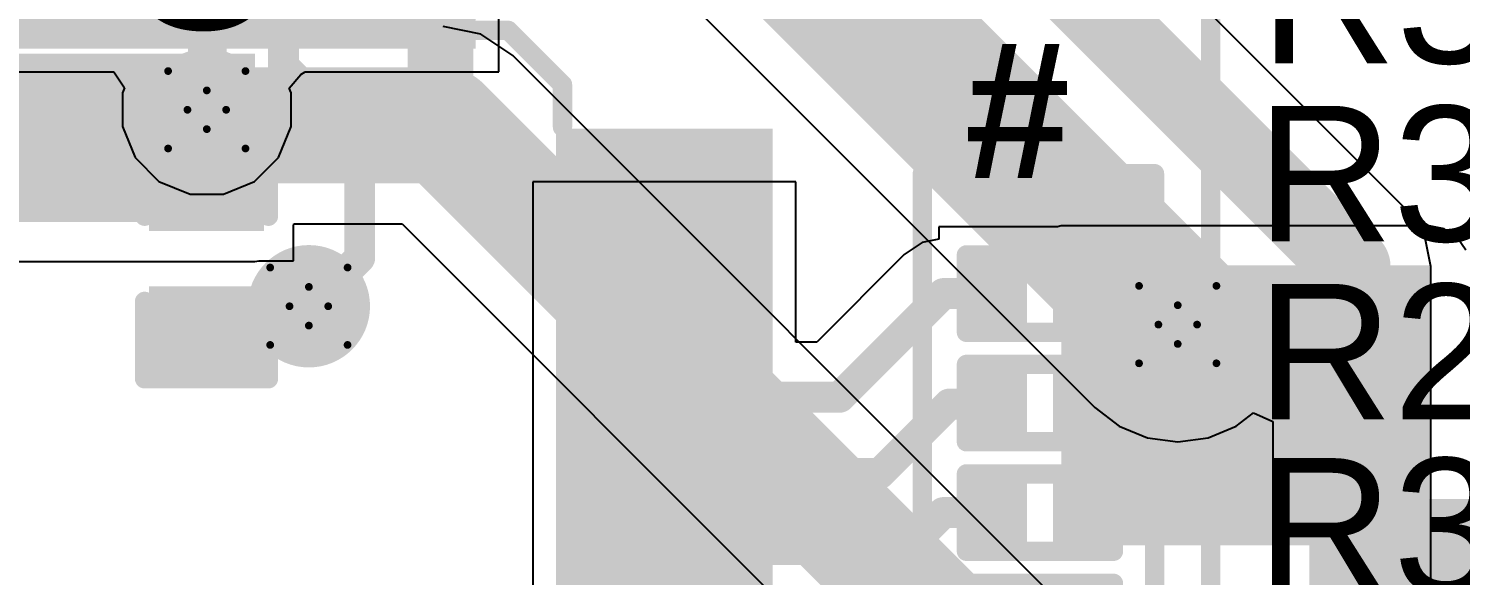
# Model space of a CAD drawing. Header units: inches. Extents: x -0.8 to 12, y -0.1 to 3.7.
# Drawn here: x 0.347 to 0.717, y 0.5672 to 0.7085 of the extents above; entities that cross this region are included whole.
import ezdxf

# ---------------------------------------------------------------- set-up
doc = ezdxf.new("R2010")
doc.units = ezdxf.units.IN
doc.header["$MEASUREMENT"] = 0
for name, color, linetype in [('Bottom Layer', 5, 'Continuous'), ('Bottom Overlay', 54, 'Continuous'), ('Bottom Paste', 16, 'Continuous'), ('Bottom Solder', 6, 'Continuous'), ('Drill Drawing', 1, 'Continuous'), ('Top Layer', 1, 'Continuous'), ('Top Overlay', 2, 'Continuous'), ('Top Paste', 8, 'Continuous'), ('Top Solder', 216, 'Continuous'), ('Via Holes', 16, 'Continuous')]:
    doc.layers.add(name, color=color, linetype=linetype)
doc.styles.add('Arial', font='', dxfattribs={"height": 0.2})
doc.styles.add('Arial_Bold', font='', dxfattribs={"height": 0.2})
doc.styles.get('Arial').set_extended_font_data('Arial')
doc.styles.get('Arial_Bold').set_extended_font_data('Arial', bold=True)

# ---------------------------------------------------------------- blocks, each defined once
blk = doc.blocks.new('48_LQFP__7X7___9')
at = {"layer": 'Top Layer'}
for points in [[(-0.10197, 0.19134), (-0.10197, 0.14331), (-0.11457, 0.14331), (-0.11457, 0.19134)], [(-0.08228, 0.19134), (-0.08228, 0.14331), (-0.09488, 0.14331), (-0.09488, 0.19134)], [(-0.0626, 0.19134), (-0.0626, 0.14331), (-0.0752, 0.14331), (-0.0752, 0.19134)], [(-0.04291, 0.19134), (-0.04291, 0.14331), (-0.05551, 0.14331), (-0.05551, 0.19134)], [(-0.02323, 0.19134), (-0.02323, 0.14331), (-0.03583, 0.14331), (-0.03583, 0.19134)], [(-0.00354, 0.19134), (-0.00354, 0.14331), (-0.01614, 0.14331), (-0.01614, 0.19134)], [(-0.14331, 0.11457), (-0.14331, 0.10197), (-0.19134, 0.10197), (-0.19134, 0.11457)], [(-0.14331, 0.09488), (-0.14331, 0.08228), (-0.19134, 0.08228), (-0.19134, 0.09488)], [(-0.14331, 0.0752), (-0.14331, 0.0626), (-0.19134, 0.0626), (-0.19134, 0.0752)], [(-0.14331, 0.05551), (-0.14331, 0.04291), (-0.19134, 0.04291), (-0.19134, 0.05551)], [(-0.14331, 0.03583), (-0.14331, 0.02323), (-0.19134, 0.02323), (-0.19134, 0.03583)], [(-0.14331, 0.01614), (-0.14331, 0.00354), (-0.19134, 0.00354), (-0.19134, 0.01614)]]:
    blk.add_hatch(color=1, dxfattribs=at).paths.add_polyline_path(points)
at = {"layer": 'Top Overlay'}
blk.add_hatch(color=2, dxfattribs=at).paths.add_polyline_path([(-0.14, 0.10099), (-0.131, 0.10099), (-0.131, 0.11799), (-0.14, 0.11799)])
at = {"layer": 'Top Paste'}
for points in [[(-0.10197, 0.19134), (-0.10197, 0.14331), (-0.11457, 0.14331), (-0.11457, 0.19134)], [(-0.08228, 0.19134), (-0.08228, 0.14331), (-0.09488, 0.14331), (-0.09488, 0.19134)], [(-0.0626, 0.19134), (-0.0626, 0.14331), (-0.0752, 0.14331), (-0.0752, 0.19134)], [(-0.04291, 0.19134), (-0.04291, 0.14331), (-0.05551, 0.14331), (-0.05551, 0.19134)], [(-0.02323, 0.19134), (-0.02323, 0.14331), (-0.03583, 0.14331), (-0.03583, 0.19134)], [(-0.00354, 0.19134), (-0.00354, 0.14331), (-0.01614, 0.14331), (-0.01614, 0.19134)], [(-0.14331, 0.11457), (-0.14331, 0.10197), (-0.19134, 0.10197), (-0.19134, 0.11457)], [(-0.14331, 0.09488), (-0.14331, 0.08228), (-0.19134, 0.08228), (-0.19134, 0.09488)], [(-0.14331, 0.0752), (-0.14331, 0.0626), (-0.19134, 0.0626), (-0.19134, 0.0752)], [(-0.14331, 0.05551), (-0.14331, 0.04291), (-0.19134, 0.04291), (-0.19134, 0.05551)], [(-0.14331, 0.03583), (-0.14331, 0.02323), (-0.19134, 0.02323), (-0.19134, 0.03583)], [(-0.14331, 0.01614), (-0.14331, 0.00354), (-0.19134, 0.00354), (-0.19134, 0.01614)]]:
    blk.add_hatch(color=8, dxfattribs=at).paths.add_polyline_path(points)
at = {"layer": 'Top Solder'}
for points in [[(-0.09797, 0.19534), (-0.09797, 0.13931), (-0.11857, 0.13931), (-0.11857, 0.19534)], [(-0.07828, 0.19534), (-0.07828, 0.13931), (-0.09888, 0.13931), (-0.09888, 0.19534)], [(-0.0586, 0.19534), (-0.0586, 0.13931), (-0.0792, 0.13931), (-0.0792, 0.19534)], [(-0.03891, 0.19534), (-0.03891, 0.13931), (-0.05951, 0.13931), (-0.05951, 0.19534)], [(-0.01923, 0.19534), (-0.01923, 0.13931), (-0.03983, 0.13931), (-0.03983, 0.19534)], [(0.00046, 0.19534), (0.00046, 0.13931), (-0.02014, 0.13931), (-0.02014, 0.19534)], [(-0.13931, 0.11857), (-0.13931, 0.09797), (-0.19534, 0.09797), (-0.19534, 0.11857)], [(-0.13931, 0.09888), (-0.13931, 0.07828), (-0.19534, 0.07828), (-0.19534, 0.09888)], [(-0.13931, 0.0792), (-0.13931, 0.0586), (-0.19534, 0.0586), (-0.19534, 0.0792)], [(-0.13931, 0.05951), (-0.13931, 0.03891), (-0.19534, 0.03891), (-0.19534, 0.05951)], [(-0.13931, 0.03983), (-0.13931, 0.01923), (-0.19534, 0.01923), (-0.19534, 0.03983)], [(-0.13931, 0.02014), (-0.13931, -0.00046), (-0.19534, -0.00046), (-0.19534, 0.02014)]]:
    blk.add_hatch(color=216, dxfattribs=at).paths.add_polyline_path(points)
at = {"layer": 'Top Overlay'}
for points in [[(-0.144, 0.127, 0.005, 0.005, 0), (-0.13, 0.141, 0.005, 0.005, 0)], [(-0.119, 0.141, 0.005, 0.005, 0), (-0.13, 0.141, 0.005, 0.005, 0)], [(-0.144, 0.119, 0.005, 0.005, 0), (-0.144, 0.127, 0.005, 0.005, 0)]]:
    blk.add_lwpolyline(points, format="xyseb", dxfattribs=at)
for points in [[(-0.13125, 0.141, 0.0025, 0.0025, 1), (-0.12875, 0.141, 0.0025, 0.0025, 1)], [(-0.13125, 0.141, 0.0025, 0.0025, 1), (-0.12875, 0.141, 0.0025, 0.0025, 1)], [(-0.12025, 0.141, 0.0025, 0.0025, 1), (-0.11775, 0.141, 0.0025, 0.0025, 1)], [(-0.14525, 0.127, 0.0025, 0.0025, 1), (-0.14275, 0.127, 0.0025, 0.0025, 1)], [(-0.14525, 0.127, 0.0025, 0.0025, 1), (-0.14275, 0.127, 0.0025, 0.0025, 1)], [(-0.14525, 0.119, 0.0025, 0.0025, 1), (-0.14275, 0.119, 0.0025, 0.0025, 1)]]:
    blk.add_lwpolyline(points, format="xyseb", close=True, dxfattribs=at)
blk = doc.blocks.new('RES_0201_12')
at = {"layer": 'Top Layer'}
for points in [[(-0.01614, 0.00728), (-0.00551, 0.00728), (-0.00551, -0.00728), (-0.01614, -0.00728)], [(0.00551, 0.00728), (0.01614, 0.00728), (0.01614, -0.00728), (0.00551, -0.00728)]]:
    blk.add_hatch(color=1, dxfattribs=at).paths.add_polyline_path(points)
at = {"layer": 'Top Paste'}
for points in [[(-0.01614, 0.00728), (-0.00551, 0.00728), (-0.00551, -0.00728), (-0.01614, -0.00728)], [(0.00551, 0.00728), (0.01614, 0.00728), (0.01614, -0.00728), (0.00551, -0.00728)]]:
    blk.add_hatch(color=8, dxfattribs=at).paths.add_polyline_path(points)
at = {"layer": 'Top Solder'}
for points in [[(-0.01831, 0.00945), (-0.00335, 0.00945), (-0.00335, -0.00945), (-0.01831, -0.00945)], [(0.00335, 0.00945), (0.01831, 0.00945), (0.01831, -0.00945), (0.00335, -0.00945)]]:
    blk.add_hatch(color=216, dxfattribs=at).paths.add_polyline_path(points)
at = {"layer": 'Top Overlay'}
for points in [[(0.019, 0.01, 0.005, 0.005, 0), (-0.019, 0.01, 0.005, 0.005, 0)], [(-0.019, 0.01, 0.005, 0.005, 0), (-0.019, -0.01, 0.005, 0.005, 0)], [(0.019, 0.01, 0.005, 0.005, 0), (0.019, -0.01, 0.005, 0.005, 0)], [(0.019, -0.01, 0.005, 0.005, 0), (-0.019, -0.01, 0.005, 0.005, 0)]]:
    blk.add_lwpolyline(points, format="xyseb", dxfattribs=at)
for points in [[(-0.02025, 0.01, 0.0025, 0.0025, 1), (-0.01775, 0.01, 0.0025, 0.0025, 1)], [(-0.02025, 0.01, 0.0025, 0.0025, 1), (-0.01775, 0.01, 0.0025, 0.0025, 1)], [(0.01775, 0.01, 0.0025, 0.0025, 1), (0.02025, 0.01, 0.0025, 0.0025, 1)], [(0.01775, 0.01, 0.0025, 0.0025, 1), (0.02025, 0.01, 0.0025, 0.0025, 1)], [(-0.02025, -0.01, 0.0025, 0.0025, 1), (-0.01775, -0.01, 0.0025, 0.0025, 1)], [(-0.02025, -0.01, 0.0025, 0.0025, 1), (-0.01775, -0.01, 0.0025, 0.0025, 1)], [(0.01775, -0.01, 0.0025, 0.0025, 1), (0.02025, -0.01, 0.0025, 0.0025, 1)], [(0.01775, -0.01, 0.0025, 0.0025, 1), (0.02025, -0.01, 0.0025, 0.0025, 1)]]:
    blk.add_lwpolyline(points, format="xyseb", close=True, dxfattribs=at)
blk = doc.blocks.new('RES_0201_15')
at = {"layer": 'Top Layer'}
for points in [[(-0.01614, 0.00728), (-0.00551, 0.00728), (-0.00551, -0.00728), (-0.01614, -0.00728)], [(0.00551, 0.00728), (0.01614, 0.00728), (0.01614, -0.00728), (0.00551, -0.00728)]]:
    blk.add_hatch(color=1, dxfattribs=at).paths.add_polyline_path(points)
at = {"layer": 'Top Paste'}
for points in [[(-0.01614, 0.00728), (-0.00551, 0.00728), (-0.00551, -0.00728), (-0.01614, -0.00728)], [(0.00551, 0.00728), (0.01614, 0.00728), (0.01614, -0.00728), (0.00551, -0.00728)]]:
    blk.add_hatch(color=8, dxfattribs=at).paths.add_polyline_path(points)
at = {"layer": 'Top Solder'}
for points in [[(-0.01831, 0.00945), (-0.00335, 0.00945), (-0.00335, -0.00945), (-0.01831, -0.00945)], [(0.00335, 0.00945), (0.01831, 0.00945), (0.01831, -0.00945), (0.00335, -0.00945)]]:
    blk.add_hatch(color=216, dxfattribs=at).paths.add_polyline_path(points)
at = {"layer": 'Top Overlay'}
for points in [[(-0.019, 0.01, 0.005, 0.005, 0), (0.019, 0.01, 0.005, 0.005, 0)], [(-0.019, -0.01, 0.005, 0.005, 0), (-0.019, 0.01, 0.005, 0.005, 0)], [(0.019, -0.01, 0.005, 0.005, 0), (0.019, 0.01, 0.005, 0.005, 0)], [(-0.019, -0.01, 0.005, 0.005, 0), (0.019, -0.01, 0.005, 0.005, 0)]]:
    blk.add_lwpolyline(points, format="xyseb", dxfattribs=at)
for points in [[(-0.02025, 0.01, 0.0025, 0.0025, 1), (-0.01775, 0.01, 0.0025, 0.0025, 1)], [(-0.02025, 0.01, 0.0025, 0.0025, 1), (-0.01775, 0.01, 0.0025, 0.0025, 1)], [(0.01775, 0.01, 0.0025, 0.0025, 1), (0.02025, 0.01, 0.0025, 0.0025, 1)], [(0.01775, 0.01, 0.0025, 0.0025, 1), (0.02025, 0.01, 0.0025, 0.0025, 1)], [(-0.02025, -0.01, 0.0025, 0.0025, 1), (-0.01775, -0.01, 0.0025, 0.0025, 1)], [(-0.02025, -0.01, 0.0025, 0.0025, 1), (-0.01775, -0.01, 0.0025, 0.0025, 1)], [(0.01775, -0.01, 0.0025, 0.0025, 1), (0.02025, -0.01, 0.0025, 0.0025, 1)], [(0.01775, -0.01, 0.0025, 0.0025, 1), (0.02025, -0.01, 0.0025, 0.0025, 1)]]:
    blk.add_lwpolyline(points, format="xyseb", close=True, dxfattribs=at)
blk = doc.blocks.new('RES_0201_26')
at = {"layer": 'Top Layer'}
for points in [[(-0.01614, 0.00728), (-0.00551, 0.00728), (-0.00551, -0.00728), (-0.01614, -0.00728)], [(0.00551, 0.00728), (0.01614, 0.00728), (0.01614, -0.00728), (0.00551, -0.00728)]]:
    blk.add_hatch(color=1, dxfattribs=at).paths.add_polyline_path(points)
at = {"layer": 'Top Paste'}
for points in [[(-0.01614, 0.00728), (-0.00551, 0.00728), (-0.00551, -0.00728), (-0.01614, -0.00728)], [(0.00551, 0.00728), (0.01614, 0.00728), (0.01614, -0.00728), (0.00551, -0.00728)]]:
    blk.add_hatch(color=8, dxfattribs=at).paths.add_polyline_path(points)
at = {"layer": 'Top Solder'}
for points in [[(-0.01831, 0.00945), (-0.00335, 0.00945), (-0.00335, -0.00945), (-0.01831, -0.00945)], [(0.00335, 0.00945), (0.01831, 0.00945), (0.01831, -0.00945), (0.00335, -0.00945)]]:
    blk.add_hatch(color=216, dxfattribs=at).paths.add_polyline_path(points)
at = {"layer": 'Top Overlay'}
for points in [[(0.019, 0.01, 0.005, 0.005, 0), (-0.019, 0.01, 0.005, 0.005, 0)], [(-0.019, 0.01, 0.005, 0.005, 0), (-0.019, -0.01, 0.005, 0.005, 0)], [(0.019, 0.01, 0.005, 0.005, 0), (0.019, -0.01, 0.005, 0.005, 0)], [(0.019, -0.01, 0.005, 0.005, 0), (-0.019, -0.01, 0.005, 0.005, 0)]]:
    blk.add_lwpolyline(points, format="xyseb", dxfattribs=at)
for points in [[(-0.02025, 0.01, 0.0025, 0.0025, 1), (-0.01775, 0.01, 0.0025, 0.0025, 1)], [(-0.02025, 0.01, 0.0025, 0.0025, 1), (-0.01775, 0.01, 0.0025, 0.0025, 1)], [(0.01775, 0.01, 0.0025, 0.0025, 1), (0.02025, 0.01, 0.0025, 0.0025, 1)], [(0.01775, 0.01, 0.0025, 0.0025, 1), (0.02025, 0.01, 0.0025, 0.0025, 1)], [(-0.02025, -0.01, 0.0025, 0.0025, 1), (-0.01775, -0.01, 0.0025, 0.0025, 1)], [(-0.02025, -0.01, 0.0025, 0.0025, 1), (-0.01775, -0.01, 0.0025, 0.0025, 1)], [(0.01775, -0.01, 0.0025, 0.0025, 1), (0.02025, -0.01, 0.0025, 0.0025, 1)], [(0.01775, -0.01, 0.0025, 0.0025, 1), (0.02025, -0.01, 0.0025, 0.0025, 1)]]:
    blk.add_lwpolyline(points, format="xyseb", close=True, dxfattribs=at)
blk = doc.blocks.new('RES_0201_27')
at = {"layer": 'Top Layer'}
for points in [[(-0.01614, 0.00728), (-0.00551, 0.00728), (-0.00551, -0.00728), (-0.01614, -0.00728)], [(0.00551, 0.00728), (0.01614, 0.00728), (0.01614, -0.00728), (0.00551, -0.00728)]]:
    blk.add_hatch(color=1, dxfattribs=at).paths.add_polyline_path(points)
at = {"layer": 'Top Paste'}
for points in [[(-0.01614, 0.00728), (-0.00551, 0.00728), (-0.00551, -0.00728), (-0.01614, -0.00728)], [(0.00551, 0.00728), (0.01614, 0.00728), (0.01614, -0.00728), (0.00551, -0.00728)]]:
    blk.add_hatch(color=8, dxfattribs=at).paths.add_polyline_path(points)
at = {"layer": 'Top Solder'}
for points in [[(-0.01831, 0.00945), (-0.00335, 0.00945), (-0.00335, -0.00945), (-0.01831, -0.00945)], [(0.00335, 0.00945), (0.01831, 0.00945), (0.01831, -0.00945), (0.00335, -0.00945)]]:
    blk.add_hatch(color=216, dxfattribs=at).paths.add_polyline_path(points)
at = {"layer": 'Top Overlay'}
for points in [[(0.019, 0.01, 0.005, 0.005, 0), (-0.019, 0.01, 0.005, 0.005, 0)], [(-0.019, 0.01, 0.005, 0.005, 0), (-0.019, -0.01, 0.005, 0.005, 0)], [(0.019, 0.01, 0.005, 0.005, 0), (0.019, -0.01, 0.005, 0.005, 0)], [(0.019, -0.01, 0.005, 0.005, 0), (-0.019, -0.01, 0.005, 0.005, 0)]]:
    blk.add_lwpolyline(points, format="xyseb", dxfattribs=at)
for points in [[(-0.02025, 0.01, 0.0025, 0.0025, 1), (-0.01775, 0.01, 0.0025, 0.0025, 1)], [(-0.02025, 0.01, 0.0025, 0.0025, 1), (-0.01775, 0.01, 0.0025, 0.0025, 1)], [(0.01775, 0.01, 0.0025, 0.0025, 1), (0.02025, 0.01, 0.0025, 0.0025, 1)], [(0.01775, 0.01, 0.0025, 0.0025, 1), (0.02025, 0.01, 0.0025, 0.0025, 1)], [(-0.02025, -0.01, 0.0025, 0.0025, 1), (-0.01775, -0.01, 0.0025, 0.0025, 1)], [(-0.02025, -0.01, 0.0025, 0.0025, 1), (-0.01775, -0.01, 0.0025, 0.0025, 1)], [(0.01775, -0.01, 0.0025, 0.0025, 1), (0.02025, -0.01, 0.0025, 0.0025, 1)], [(0.01775, -0.01, 0.0025, 0.0025, 1), (0.02025, -0.01, 0.0025, 0.0025, 1)]]:
    blk.add_lwpolyline(points, format="xyseb", close=True, dxfattribs=at)
blk = doc.blocks.new('CAP_0402_B_74')
at = {"layer": 'Bottom Layer'}
for points in [[(-0.0095, 0.0125), (-0.0095, -0.0125), (-0.0275, -0.0125), (-0.0275, 0.0125)], [(0.0275, 0.0125), (0.0275, -0.0125), (0.0095, -0.0125), (0.0095, 0.0125)]]:
    blk.add_hatch(color=5, dxfattribs=at).paths.add_polyline_path(points)
at = {"layer": 'Bottom Paste'}
for points in [[(-0.0095, 0.0125), (-0.0095, -0.0125), (-0.0275, -0.0125), (-0.0275, 0.0125)], [(0.0275, 0.0125), (0.0275, -0.0125), (0.0095, -0.0125), (0.0095, 0.0125)]]:
    blk.add_hatch(color=16, dxfattribs=at).paths.add_polyline_path(points)
at = {"layer": 'Bottom Solder'}
for points in [[(-0.00714, 0.01486), (-0.00714, -0.01486), (-0.02986, -0.01486), (-0.02986, 0.01486)], [(0.02986, 0.01486), (0.02986, -0.01486), (0.00714, -0.01486), (0.00714, 0.01486)]]:
    blk.add_hatch(color=6, dxfattribs=at).paths.add_polyline_path(points)
at = {"layer": 'Bottom Overlay'}
for points in [[(-0.031, 0.016, 0.005, 0.005, 0), (-0.031, -0.016, 0.005, 0.005, 0)], [(-0.031, 0.016, 0.005, 0.005, 0), (-0.011, 0.016, 0.005, 0.005, 0)], [(0.011, 0.016, 0.005, 0.005, 0), (0.031, 0.016, 0.005, 0.005, 0)], [(0.031, 0.016, 0.005, 0.005, 0), (0.031, -0.016, 0.005, 0.005, 0)], [(-0.031, -0.016, 0.005, 0.005, 0), (-0.011, -0.016, 0.005, 0.005, 0)], [(0.011, -0.016, 0.005, 0.005, 0), (0.031, -0.016, 0.005, 0.005, 0)]]:
    blk.add_lwpolyline(points, format="xyseb", dxfattribs=at)
for points in [[(-0.03225, 0.016, 0.0025, 0.0025, 1), (-0.02975, 0.016, 0.0025, 0.0025, 1)], [(-0.03225, 0.016, 0.0025, 0.0025, 1), (-0.02975, 0.016, 0.0025, 0.0025, 1)], [(-0.01225, 0.016, 0.0025, 0.0025, 1), (-0.00975, 0.016, 0.0025, 0.0025, 1)], [(0.00975, 0.016, 0.0025, 0.0025, 1), (0.01225, 0.016, 0.0025, 0.0025, 1)], [(0.02975, 0.016, 0.0025, 0.0025, 1), (0.03225, 0.016, 0.0025, 0.0025, 1)], [(0.02975, 0.016, 0.0025, 0.0025, 1), (0.03225, 0.016, 0.0025, 0.0025, 1)], [(-0.03225, -0.016, 0.0025, 0.0025, 1), (-0.02975, -0.016, 0.0025, 0.0025, 1)], [(-0.03225, -0.016, 0.0025, 0.0025, 1), (-0.02975, -0.016, 0.0025, 0.0025, 1)], [(-0.01225, -0.016, 0.0025, 0.0025, 1), (-0.00975, -0.016, 0.0025, 0.0025, 1)], [(0.00975, -0.016, 0.0025, 0.0025, 1), (0.01225, -0.016, 0.0025, 0.0025, 1)], [(0.02975, -0.016, 0.0025, 0.0025, 1), (0.03225, -0.016, 0.0025, 0.0025, 1)], [(0.02975, -0.016, 0.0025, 0.0025, 1), (0.03225, -0.016, 0.0025, 0.0025, 1)]]:
    blk.add_lwpolyline(points, format="xyseb", close=True, dxfattribs=at)

msp = doc.modelspace()

# ---------------------------------------------------------------- hatches: boundary and pattern name
at = {"layer": 'Bottom Layer'}
for points in [[(0.204, 0.6585), (0.4055, 0.6585), (0.4055, 0.702), (0.204, 0.702)], [(0.3805, 0.66551), (0.4055, 0.66551), (0.4055, 0.6941), (0.3805, 0.6941)]]:
    msp.add_hatch(color=5, dxfattribs=at).paths.add_polyline_path(points)
h = msp.add_hatch(color=5, dxfattribs=at)
edge = h.paths.add_edge_path()
edge.add_arc((0.39307, 0.6875), 0.01181, 0, 360)
h = msp.add_hatch(color=5, dxfattribs=at)
edge = h.paths.add_edge_path()
edge.add_arc((0.41945, 0.63674), 0.01181, 0, 360)
h = msp.add_hatch(color=5, dxfattribs=at)
edge = h.paths.add_edge_path()
edge.add_arc((0.644, 0.632), 0.01181, 0, 360)
at = {"layer": 'Bottom Solder'}
h = msp.add_hatch(color=6, dxfattribs=at)
edge = h.paths.add_edge_path()
edge.add_arc((0.39307, 0.6875), 0.01581, 0, 360)
h = msp.add_hatch(color=6, dxfattribs=at)
edge = h.paths.add_edge_path()
edge.add_arc((0.41945, 0.63674), 0.01581, 0, 360)
h = msp.add_hatch(color=6, dxfattribs=at)
edge = h.paths.add_edge_path()
edge.add_arc((0.644, 0.632), 0.01581, 0, 360)
at = {"layer": 'Top Layer'}
h = msp.add_hatch(color=1, dxfattribs=at)
edge = h.paths.add_edge_path()
edge.add_arc((0.39307, 0.6875), 0.01181, 0, 360)
h = msp.add_hatch(color=1, dxfattribs=at)
edge = h.paths.add_edge_path()
edge.add_arc((0.41945, 0.63674), 0.01181, 0, 360)
for points in [[(0.61391, 0.575), (0.709, 0.575), (0.709, 0.64729), (0.61391, 0.64729)], [(0.67802, 0.32051), (0.709, 0.32051), (0.709, 0.64729), (0.67802, 0.64729)], [(0.68, 0.53691), (1.17701, 0.53691), (1.17701, 0.58691), (0.68, 0.58691)]]:
    msp.add_hatch(color=1, dxfattribs=at).paths.add_polyline_path(points)
h = msp.add_hatch(color=1, dxfattribs=at)
edge = h.paths.add_edge_path()
edge.add_arc((0.644, 0.632), 0.01181, 0, 360)
at = {"layer": 'Top Solder'}
h = msp.add_hatch(color=216, dxfattribs=at)
edge = h.paths.add_edge_path()
edge.add_arc((0.39307, 0.6875), 0.01581, 0, 360)
h = msp.add_hatch(color=216, dxfattribs=at)
edge = h.paths.add_edge_path()
edge.add_arc((0.41945, 0.63674), 0.01581, 0, 360)
h = msp.add_hatch(color=216, dxfattribs=at)
edge = h.paths.add_edge_path()
edge.add_arc((0.644, 0.632), 0.01581, 0, 360)
at = {"layer": 'Via Holes'}
h = msp.add_hatch(color=7, dxfattribs=at)
edge = h.paths.add_edge_path()
edge.add_arc((0.39307, 0.6875), 0.00591, 0, 360)
h = msp.add_hatch(color=7, dxfattribs=at)
edge = h.paths.add_edge_path()
edge.add_arc((0.41945, 0.63674), 0.00591, 0, 360)
h = msp.add_hatch(color=7, dxfattribs=at)
edge = h.paths.add_edge_path()
edge.add_arc((0.644, 0.632), 0.00591, 0, 360)

# ---------------------------------------------------------------- linework, layer by layer
at = {"layer": 'Bottom Layer'}
for p, q in [((0.4106, 0.8226), (0.6226, 0.6106)), ((0.70342, 0.66142), (0.5522, 0.81264)), ((0.4639, 0.70705), (0.45415, 0.70899)), ((0.47217, 0.70153), (0.4639, 0.70705)), ((0.63705, 0.53665), (0.47217, 0.70153)), ((0.70784, 0.6548), (0.70342, 0.66142)), ((0.4155, 0.65752), (0.4156, 0.65801)), ((0.4155, 0.6485), (0.4155, 0.65752)), ((0.4156, 0.65801), (0.44359, 0.65801)), ((0.44359, 0.65801), (0.59353, 0.50807)), ((0.70939, 0.647), (0.70784, 0.6548)), ((0.2407, 0.6483), (0.4055, 0.6483)), ((0.4055, 0.6483), (0.40648, 0.6485)), ((0.40648, 0.6485), (0.4155, 0.6485)), ((0.70939, 0.5127), (0.70939, 0.647)), ((0.6226, 0.6106), (0.62887, 0.60579)), ((0.65913, 0.60579), (0.66361, 0.60923)), ((0.66361, 0.60923), (0.66861, 0.60693)), ((0.66861, 0.60693), (0.66861, 0.5127)), ((0.62887, 0.60579), (0.63617, 0.60277)), ((0.65183, 0.60277), (0.65913, 0.60579)), ((0.63617, 0.60277), (0.644, 0.60174)), ((0.644, 0.60174), (0.65183, 0.60277))]:
    msp.add_line(p, q, dxfattribs=at)
for points in [[(0.432, 0.844, 0.04, 0.04, 0), (0.644, 0.632, 0.04, 0.04, 0)], [(0.53181, 0.80419, 0.02, 0.02, 0), (0.689, 0.647, 0.02, 0.02, 0)], [(0.39307, 0.6835, 0.03, 0.03, 0), (0.45415, 0.6835, 0.03, 0.03, 0)], [(0.45415, 0.6835, 0.03, 0.03, 0), (0.61902, 0.51863, 0.03, 0.03, 0)], [(0.689, 0.483, 0.02, 0.02, 0), (0.689, 0.647, 0.02, 0.02, 0)]]:
    msp.add_lwpolyline(points, format="xyseb", dxfattribs=at)
for points in [[(0.38557, 0.6835, 0.015, 0.015, 1), (0.40057, 0.6835, 0.015, 0.015, 1)], [(0.44665, 0.6835, 0.015, 0.015, 1), (0.46165, 0.6835, 0.015, 0.015, 1)], [(0.44665, 0.6835, 0.015, 0.015, 1), (0.46165, 0.6835, 0.015, 0.015, 1)], [(0.684, 0.647, 0.01, 0.01, 1), (0.694, 0.647, 0.01, 0.01, 1)], [(0.684, 0.647, 0.01, 0.01, 1), (0.694, 0.647, 0.01, 0.01, 1)], [(0.634, 0.632, 0.02, 0.02, 1), (0.654, 0.632, 0.02, 0.02, 1)]]:
    msp.add_lwpolyline(points, format="xyseb", close=True, dxfattribs=at)
at = {"layer": 'Drill Drawing'}
for points in [[(0.38307, 0.6975, 0.002, 0.002, 0), (0.39307, 0.6925, 0.002, 0.002, 0)], [(0.38307, 0.6975, 0.002, 0.002, 0), (0.38807, 0.6875, 0.002, 0.002, 0)], [(0.39307, 0.6925, 0.002, 0.002, 0), (0.40307, 0.6975, 0.002, 0.002, 0)], [(0.39807, 0.6875, 0.002, 0.002, 0), (0.40307, 0.6975, 0.002, 0.002, 0)], [(0.38307, 0.6775, 0.002, 0.002, 0), (0.38807, 0.6875, 0.002, 0.002, 0)], [(0.39807, 0.6875, 0.002, 0.002, 0), (0.40307, 0.6775, 0.002, 0.002, 0)], [(0.38307, 0.6775, 0.002, 0.002, 0), (0.39307, 0.6825, 0.002, 0.002, 0)], [(0.39307, 0.6825, 0.002, 0.002, 0), (0.40307, 0.6775, 0.002, 0.002, 0)], [(0.40945, 0.64674, 0.002, 0.002, 0), (0.41945, 0.64174, 0.002, 0.002, 0)], [(0.40945, 0.64674, 0.002, 0.002, 0), (0.41445, 0.63674, 0.002, 0.002, 0)], [(0.41945, 0.64174, 0.002, 0.002, 0), (0.42945, 0.64674, 0.002, 0.002, 0)], [(0.42445, 0.63674, 0.002, 0.002, 0), (0.42945, 0.64674, 0.002, 0.002, 0)], [(0.634, 0.642, 0.002, 0.002, 0), (0.644, 0.637, 0.002, 0.002, 0)], [(0.634, 0.642, 0.002, 0.002, 0), (0.639, 0.632, 0.002, 0.002, 0)], [(0.644, 0.637, 0.002, 0.002, 0), (0.654, 0.642, 0.002, 0.002, 0)], [(0.649, 0.632, 0.002, 0.002, 0), (0.654, 0.642, 0.002, 0.002, 0)], [(0.40945, 0.62674, 0.002, 0.002, 0), (0.41445, 0.63674, 0.002, 0.002, 0)], [(0.42445, 0.63674, 0.002, 0.002, 0), (0.42945, 0.62674, 0.002, 0.002, 0)], [(0.40945, 0.62674, 0.002, 0.002, 0), (0.41945, 0.63174, 0.002, 0.002, 0)], [(0.41945, 0.63174, 0.002, 0.002, 0), (0.42945, 0.62674, 0.002, 0.002, 0)], [(0.634, 0.622, 0.002, 0.002, 0), (0.639, 0.632, 0.002, 0.002, 0)], [(0.649, 0.632, 0.002, 0.002, 0), (0.654, 0.622, 0.002, 0.002, 0)], [(0.634, 0.622, 0.002, 0.002, 0), (0.644, 0.627, 0.002, 0.002, 0)], [(0.644, 0.627, 0.002, 0.002, 0), (0.654, 0.622, 0.002, 0.002, 0)]]:
    msp.add_lwpolyline(points, format="xyseb", dxfattribs=at)
for points in [[(0.38257, 0.6975, 0.001, 0.001, 1), (0.38357, 0.6975, 0.001, 0.001, 1)], [(0.38257, 0.6975, 0.001, 0.001, 1), (0.38357, 0.6975, 0.001, 0.001, 1)], [(0.40257, 0.6975, 0.001, 0.001, 1), (0.40357, 0.6975, 0.001, 0.001, 1)], [(0.40257, 0.6975, 0.001, 0.001, 1), (0.40357, 0.6975, 0.001, 0.001, 1)], [(0.39257, 0.6925, 0.001, 0.001, 1), (0.39357, 0.6925, 0.001, 0.001, 1)], [(0.39257, 0.6925, 0.001, 0.001, 1), (0.39357, 0.6925, 0.001, 0.001, 1)], [(0.38757, 0.6875, 0.001, 0.001, 1), (0.38857, 0.6875, 0.001, 0.001, 1)], [(0.38757, 0.6875, 0.001, 0.001, 1), (0.38857, 0.6875, 0.001, 0.001, 1)], [(0.39757, 0.6875, 0.001, 0.001, 1), (0.39857, 0.6875, 0.001, 0.001, 1)], [(0.39757, 0.6875, 0.001, 0.001, 1), (0.39857, 0.6875, 0.001, 0.001, 1)], [(0.39257, 0.6825, 0.001, 0.001, 1), (0.39357, 0.6825, 0.001, 0.001, 1)], [(0.39257, 0.6825, 0.001, 0.001, 1), (0.39357, 0.6825, 0.001, 0.001, 1)], [(0.38257, 0.6775, 0.001, 0.001, 1), (0.38357, 0.6775, 0.001, 0.001, 1)], [(0.38257, 0.6775, 0.001, 0.001, 1), (0.38357, 0.6775, 0.001, 0.001, 1)], [(0.40257, 0.6775, 0.001, 0.001, 1), (0.40357, 0.6775, 0.001, 0.001, 1)], [(0.40257, 0.6775, 0.001, 0.001, 1), (0.40357, 0.6775, 0.001, 0.001, 1)], [(0.40895, 0.64674, 0.001, 0.001, 1), (0.40995, 0.64674, 0.001, 0.001, 1)], [(0.40895, 0.64674, 0.001, 0.001, 1), (0.40995, 0.64674, 0.001, 0.001, 1)], [(0.42895, 0.64674, 0.001, 0.001, 1), (0.42995, 0.64674, 0.001, 0.001, 1)], [(0.42895, 0.64674, 0.001, 0.001, 1), (0.42995, 0.64674, 0.001, 0.001, 1)], [(0.41895, 0.64174, 0.001, 0.001, 1), (0.41995, 0.64174, 0.001, 0.001, 1)], [(0.41895, 0.64174, 0.001, 0.001, 1), (0.41995, 0.64174, 0.001, 0.001, 1)], [(0.6335, 0.642, 0.001, 0.001, 1), (0.6345, 0.642, 0.001, 0.001, 1)], [(0.6335, 0.642, 0.001, 0.001, 1), (0.6345, 0.642, 0.001, 0.001, 1)], [(0.6535, 0.642, 0.001, 0.001, 1), (0.6545, 0.642, 0.001, 0.001, 1)], [(0.6535, 0.642, 0.001, 0.001, 1), (0.6545, 0.642, 0.001, 0.001, 1)], [(0.41395, 0.63674, 0.001, 0.001, 1), (0.41495, 0.63674, 0.001, 0.001, 1)], [(0.41395, 0.63674, 0.001, 0.001, 1), (0.41495, 0.63674, 0.001, 0.001, 1)], [(0.42395, 0.63674, 0.001, 0.001, 1), (0.42495, 0.63674, 0.001, 0.001, 1)], [(0.42395, 0.63674, 0.001, 0.001, 1), (0.42495, 0.63674, 0.001, 0.001, 1)], [(0.6435, 0.637, 0.001, 0.001, 1), (0.6445, 0.637, 0.001, 0.001, 1)], [(0.6435, 0.637, 0.001, 0.001, 1), (0.6445, 0.637, 0.001, 0.001, 1)], [(0.41895, 0.63174, 0.001, 0.001, 1), (0.41995, 0.63174, 0.001, 0.001, 1)], [(0.41895, 0.63174, 0.001, 0.001, 1), (0.41995, 0.63174, 0.001, 0.001, 1)], [(0.6385, 0.632, 0.001, 0.001, 1), (0.6395, 0.632, 0.001, 0.001, 1)], [(0.6385, 0.632, 0.001, 0.001, 1), (0.6395, 0.632, 0.001, 0.001, 1)], [(0.6485, 0.632, 0.001, 0.001, 1), (0.6495, 0.632, 0.001, 0.001, 1)], [(0.6485, 0.632, 0.001, 0.001, 1), (0.6495, 0.632, 0.001, 0.001, 1)], [(0.40895, 0.62674, 0.001, 0.001, 1), (0.40995, 0.62674, 0.001, 0.001, 1)], [(0.40895, 0.62674, 0.001, 0.001, 1), (0.40995, 0.62674, 0.001, 0.001, 1)], [(0.42895, 0.62674, 0.001, 0.001, 1), (0.42995, 0.62674, 0.001, 0.001, 1)], [(0.42895, 0.62674, 0.001, 0.001, 1), (0.42995, 0.62674, 0.001, 0.001, 1)], [(0.6435, 0.627, 0.001, 0.001, 1), (0.6445, 0.627, 0.001, 0.001, 1)], [(0.6435, 0.627, 0.001, 0.001, 1), (0.6445, 0.627, 0.001, 0.001, 1)], [(0.6335, 0.622, 0.001, 0.001, 1), (0.6345, 0.622, 0.001, 0.001, 1)], [(0.6335, 0.622, 0.001, 0.001, 1), (0.6345, 0.622, 0.001, 0.001, 1)], [(0.6535, 0.622, 0.001, 0.001, 1), (0.6545, 0.622, 0.001, 0.001, 1)], [(0.6535, 0.622, 0.001, 0.001, 1), (0.6545, 0.622, 0.001, 0.001, 1)]]:
    msp.add_lwpolyline(points, format="xyseb", close=True, dxfattribs=at)
at = {"layer": 'Top Layer'}
for p, q in [((0.46857, 0.69731), (0.46857, 0.76535)), ((0.33895, 0.69731), (0.36902, 0.69731)), ((0.36902, 0.69731), (0.3718, 0.69316)), ((0.41435, 0.69311), (0.41741, 0.69661)), ((0.41741, 0.69661), (0.41852, 0.69731)), ((0.41741, 0.69661), (0.41741, 0.69661)), ((0.41852, 0.69731), (0.41852, 0.69731)), ((0.41852, 0.69731), (0.46857, 0.69731)), ((0.3718, 0.69316), (0.37126, 0.69184)), ((0.41488, 0.69184), (0.41435, 0.69311)), ((0.37126, 0.69184), (0.37126, 0.68316)), ((0.41488, 0.68316), (0.41488, 0.69184)), ((0.37126, 0.68316), (0.37458, 0.67515)), ((0.41156, 0.67515), (0.41488, 0.68316)), ((0.37458, 0.67515), (0.38071, 0.66901)), ((0.40542, 0.66901), (0.41156, 0.67515)), ((0.38071, 0.66901), (0.38873, 0.66569)), ((0.39741, 0.66569), (0.40542, 0.66901)), ((0.54534, 0.66889), (0.47731, 0.66889)), ((0.47731, 0.66889), (0.47731, 0.63629)), ((0.54534, 0.62749), (0.54534, 0.66889)), ((0.38873, 0.66569), (0.39741, 0.66569)), ((0.61292, 0.65729), (0.58225, 0.65729)), ((0.58225, 0.65729), (0.58225, 0.65405)), ((0.61391, 0.65749), (0.61292, 0.65729)), ((0.709, 0.65749), (0.61391, 0.65749)), ((0.7129, 0.65671), (0.709, 0.65749)), ((0.71621, 0.6545), (0.7129, 0.65671)), ((0.57794, 0.65319), (0.57331, 0.6501)), ((0.58225, 0.65405), (0.57794, 0.65319)), ((0.71842, 0.65119), (0.71621, 0.6545)), ((0.57331, 0.6501), (0.5507, 0.62749)), ((0.57331, 0.6501), (0.57331, 0.6501)), ((0.47731, 0.63629), (0.47731, 0.6166)), ((0.5507, 0.62749), (0.54534, 0.62749)), ((0.47731, 0.6166), (0.47731, 0.57723)), ((0.47731, 0.57723), (0.47731, 0.53786))]:
    msp.add_line(p, q, dxfattribs=at)
for points in [[(0.39321, 0.6875, 0.01, 0.01, 0), (0.39321, 0.73133, 0.01, 0.01, 0)], [(0.4129, 0.69878, 0.008, 0.008, 0), (0.4129, 0.73133, 0.008, 0.008, 0)], [(0.4129, 0.69878, 0.008, 0.008, 0), (0.43258, 0.67909, 0.008, 0.008, 0)], [(0.43258, 0.64923, 0.008, 0.008, 0), (0.43258, 0.67909, 0.008, 0.008, 0)], [(0.42487, 0.64152, 0.008, 0.008, 0), (0.43258, 0.64923, 0.008, 0.008, 0)], [(0.42487, 0.64048, 0.008, 0.008, 0), (0.42487, 0.64152, 0.008, 0.008, 0)], [(0.42487, 0.64048, 0.008, 0.008, 0), (0.42582, 0.63953, 0.008, 0.008, 0)], [(0.55661, 0.61322, 0.008, 0.008, 0), (0.5834, 0.64001, 0.008, 0.008, 0)], [(0.5834, 0.64001, 0.008, 0.008, 0), (0.59757, 0.64001, 0.008, 0.008, 0)], [(0.51132, 0.61322, 0.008, 0.008, 0), (0.55661, 0.61322, 0.008, 0.008, 0)], [(0.56701, 0.59353, 0.008, 0.008, 0), (0.58494, 0.61146, 0.008, 0.008, 0)], [(0.58494, 0.61146, 0.008, 0.008, 0), (0.5973, 0.61146, 0.008, 0.008, 0)], [(0.5973, 0.61146, 0.008, 0.008, 0), (0.59757, 0.61172, 0.008, 0.008, 0)], [(0.51132, 0.59353, 0.008, 0.008, 0), (0.56701, 0.59353, 0.008, 0.008, 0)], [(0.57382, 0.57385, 0.008, 0.008, 0), (0.5834, 0.58343, 0.008, 0.008, 0)], [(0.5834, 0.58343, 0.008, 0.008, 0), (0.59757, 0.58343, 0.008, 0.008, 0)], [(0.51132, 0.57385, 0.008, 0.008, 0), (0.57382, 0.57385, 0.008, 0.008, 0)]]:
    msp.add_lwpolyline(points, format="xyseb", dxfattribs=at)
for points in [[(0.4109, 0.69878, 0.004, 0.004, 1), (0.4149, 0.69878, 0.004, 0.004, 1)], [(0.4109, 0.69878, 0.004, 0.004, 1), (0.4149, 0.69878, 0.004, 0.004, 1)], [(0.39071, 0.6875, 0.005, 0.005, 1), (0.39571, 0.6875, 0.005, 0.005, 1)], [(0.43058, 0.67909, 0.004, 0.004, 1), (0.43458, 0.67909, 0.004, 0.004, 1)], [(0.43058, 0.67909, 0.004, 0.004, 1), (0.43458, 0.67909, 0.004, 0.004, 1)], [(0.43058, 0.64923, 0.004, 0.004, 1), (0.43458, 0.64923, 0.004, 0.004, 1)], [(0.43058, 0.64923, 0.004, 0.004, 1), (0.43458, 0.64923, 0.004, 0.004, 1)], [(0.42287, 0.64152, 0.004, 0.004, 1), (0.42687, 0.64152, 0.004, 0.004, 1)], [(0.42287, 0.64152, 0.004, 0.004, 1), (0.42687, 0.64152, 0.004, 0.004, 1)], [(0.42287, 0.64048, 0.004, 0.004, 1), (0.42687, 0.64048, 0.004, 0.004, 1)], [(0.42287, 0.64048, 0.004, 0.004, 1), (0.42687, 0.64048, 0.004, 0.004, 1)], [(0.5814, 0.64001, 0.004, 0.004, 1), (0.5854, 0.64001, 0.004, 0.004, 1)], [(0.5814, 0.64001, 0.004, 0.004, 1), (0.5854, 0.64001, 0.004, 0.004, 1)], [(0.59557, 0.64001, 0.004, 0.004, 1), (0.59957, 0.64001, 0.004, 0.004, 1)], [(0.42382, 0.63953, 0.004, 0.004, 1), (0.42782, 0.63953, 0.004, 0.004, 1)], [(0.50932, 0.61322, 0.004, 0.004, 1), (0.51332, 0.61322, 0.004, 0.004, 1)], [(0.55461, 0.61322, 0.004, 0.004, 1), (0.55861, 0.61322, 0.004, 0.004, 1)], [(0.55461, 0.61322, 0.004, 0.004, 1), (0.55861, 0.61322, 0.004, 0.004, 1)], [(0.58294, 0.61146, 0.004, 0.004, 1), (0.58694, 0.61146, 0.004, 0.004, 1)], [(0.58294, 0.61146, 0.004, 0.004, 1), (0.58694, 0.61146, 0.004, 0.004, 1)], [(0.5953, 0.61146, 0.004, 0.004, 1), (0.5993, 0.61146, 0.004, 0.004, 1)], [(0.5953, 0.61146, 0.004, 0.004, 1), (0.5993, 0.61146, 0.004, 0.004, 1)], [(0.59557, 0.61172, 0.004, 0.004, 1), (0.59957, 0.61172, 0.004, 0.004, 1)], [(0.50932, 0.59353, 0.004, 0.004, 1), (0.51332, 0.59353, 0.004, 0.004, 1)], [(0.56501, 0.59353, 0.004, 0.004, 1), (0.56901, 0.59353, 0.004, 0.004, 1)], [(0.56501, 0.59353, 0.004, 0.004, 1), (0.56901, 0.59353, 0.004, 0.004, 1)], [(0.5814, 0.58343, 0.004, 0.004, 1), (0.5854, 0.58343, 0.004, 0.004, 1)], [(0.5814, 0.58343, 0.004, 0.004, 1), (0.5854, 0.58343, 0.004, 0.004, 1)], [(0.59557, 0.58343, 0.004, 0.004, 1), (0.59957, 0.58343, 0.004, 0.004, 1)], [(0.50932, 0.57385, 0.004, 0.004, 1), (0.51332, 0.57385, 0.004, 0.004, 1)], [(0.57182, 0.57385, 0.004, 0.004, 1), (0.57582, 0.57385, 0.004, 0.004, 1)], [(0.57182, 0.57385, 0.004, 0.004, 1), (0.57582, 0.57385, 0.004, 0.004, 1)]]:
    msp.add_lwpolyline(points, format="xyseb", close=True, dxfattribs=at)
at = {"layer": 'Top Overlay'}
for points in [[(0.6525, 0.37696, 0.005, 0.005, 0), (0.6525, 0.748, 0.005, 0.005, 0)], [(0.578, 0.671, 0.005, 0.005, 0), (0.638, 0.671, 0.005, 0.005, 0)], [(0.578, 0.422, 0.005, 0.005, 0), (0.578, 0.671, 0.005, 0.005, 0)], [(0.638, 0.422, 0.005, 0.005, 0), (0.638, 0.671, 0.005, 0.005, 0)]]:
    msp.add_lwpolyline(points, format="xyseb", dxfattribs=at)
for points in [[(0.57675, 0.671, 0.0025, 0.0025, 1), (0.57925, 0.671, 0.0025, 0.0025, 1)], [(0.57675, 0.671, 0.0025, 0.0025, 1), (0.57925, 0.671, 0.0025, 0.0025, 1)], [(0.63675, 0.671, 0.0025, 0.0025, 1), (0.63925, 0.671, 0.0025, 0.0025, 1)], [(0.63675, 0.671, 0.0025, 0.0025, 1), (0.63925, 0.671, 0.0025, 0.0025, 1)]]:
    msp.add_lwpolyline(points, format="xyseb", close=True, dxfattribs=at)

# ---------------------------------------------------------------- block references
for name, p, rotation in [('48_LQFP__7X7___9', (0.344, 0.56401), 270), ('CAP_0402_B_74', (0.393, 0.649), 90), ('RES_0201_12', (0.60839, 0.64001), 180), ('RES_0201_26', (0.60839, 0.61172), 180), ('RES_0201_27', (0.60839, 0.58343), 180)]:
    msp.add_blockref(name, p, dxfattribs=dict(rotation=rotation))
msp.add_blockref('RES_0201_15', (0.60839, 0.55515))

# ---------------------------------------------------------------- texts
at = {"layer": 'Bottom Overlay', "style": 'Arial', "text_generation_flag": 2}
msp.add_text('C10', height=0.035, rotation=270, dxfattribs=at).set_placement((0.37451, 0.70526))
at = {"layer": 'Top Overlay'}
for s, style, p in [('R31', 'Arial', (0.66518, 0.69951)), ('#', 'Arial_Bold', (0.58896, 0.66988)), ('R30', 'Arial', (0.66435, 0.65351)), ('R29', 'Arial', (0.66435, 0.60751)), ('R38', 'Arial', (0.66435, 0.56251))]:
    msp.add_text(s, height=0.035, dxfattribs=dict(at, style=style)).set_placement(p)

doc.saveas('drawing.dxf')
